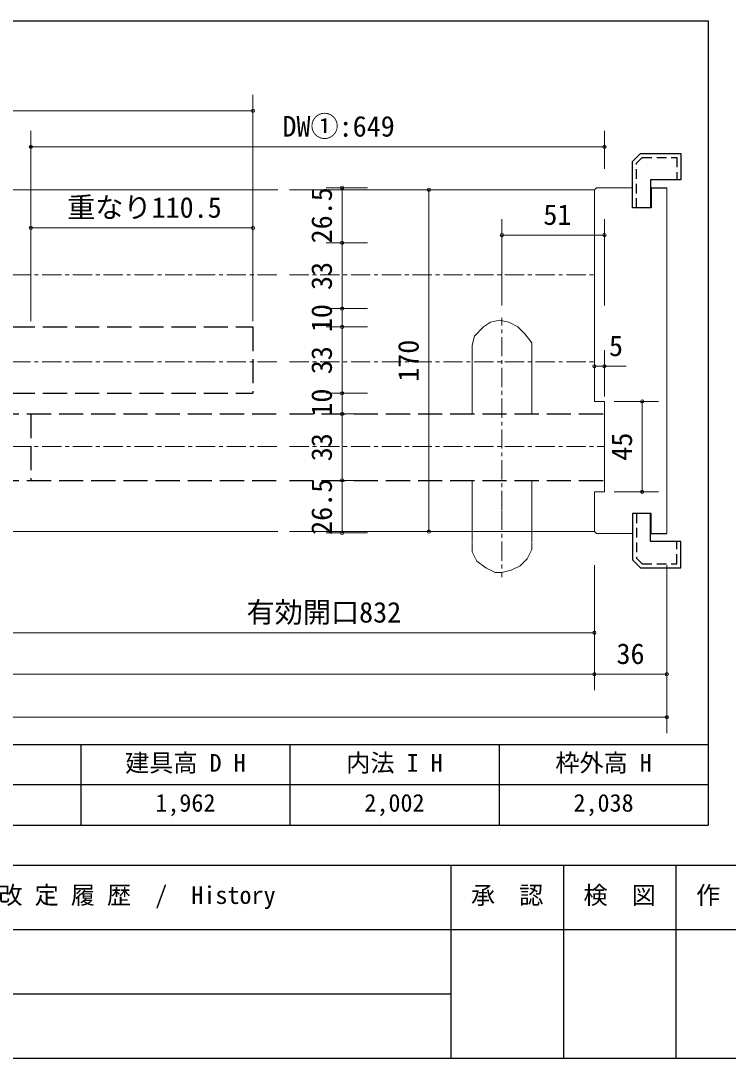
# Model space of a CAD drawing. Units: millimetres at full size. Extents: x -800 to 800, y -560 to 560.
# Drawn here: x -190 to 162, y -560 to -44 of the extents above; entities that cross this region are included whole.
import ezdxf
from ezdxf.enums import TextEntityAlignment as Align

# ---------------------------------------------------------------- set-up
doc = ezdxf.new("R2010")
doc.units = ezdxf.units.MM
doc.header["$LTSCALE"] = 4
doc.header["$PDMODE"] = 32
doc.header["$PDSIZE"] = 1.6
for name, pattern in [('DASHED1', [1.8, 1.2, -0.6]), ('DASHED3', [4, 3, -1]), ('USER12', [3.826934, 2.391833, -0.478367, 0.478367, -0.478367])]:
    doc.linetypes.add(name, pattern=pattern)
doc.layers.add('0-0', color=7, linetype='Continuous', lineweight=25)
doc.layers.add('3-0', color=4, linetype='Continuous', lineweight=9)
doc.styles.add('ＭＳ ゴシック', font='')
doc.styles.get('ＭＳ ゴシック').set_extended_font_data('MS Gothic')

msp = doc.modelspace()

# ---------------------------------------------------------------- linework, layer by layer
at = {"layer": '0-0'}
for p, q in [((-780, -44), (152, -44)), ((152, -44), (152, -444)), ((-780, -404), (152, -404)), ((-160, -404), (-160, -444)), ((-56, -404), (-56, -444)), ((48, -404), (48, -444)), ((152, -424), (-780, -424)), ((-800, -464), (800, -464)), ((24, -464), (24, -560)), ((80, -464), (80, -560)), ((136, -464), (136, -560)), ((-476, -496), (800, -496)), ((-476, -528), (24, -528)), ((-800, -560), (800, -560))]:
    msp.add_line(p, q, dxfattribs=at)
msp.add_lwpolyline([(-780, -44), (-780, -444), (152, -444)], dxfattribs=at)
at = {"layer": '3-0'}
for p, q in [((-74.404, -80.768), (-74.404, -147.047)), ((-433.364, -88.768), (-74.404, -88.768)), ((-184.904, -98.7), (-184.904, -147.047)), ((100.406, -98.7), (100.406, -117.576)), ((-184.904, -106.7), (100.406, -106.7)), ((-38.072, -127.061), (-17.409, -127.061)), ((-30.072, -127.061), (-30.072, -154.402)), ((5.082, -128.077), (30.597, -128.077)), ((13.082, -128.077), (13.082, -298.044)), ((-184.904, -139.047), (-184.904, -193.338)), ((-74.404, -139.047), (-74.404, -193.338)), ((49.406, -142.611), (49.406, -185.643)), ((100.406, -142.611), (100.406, -185.643)), ((-184.904, -147.047), (-74.404, -147.047)), ((-38.072, -154.402), (-17.409, -154.402)), ((-30.072, -154.402), (-30.072, -187.443)), ((100.406, -150.611), (49.406, -150.611)), ((-38.072, -187.147), (-17.409, -187.147)), ((-30.072, -187.147), (-30.072, -196.263)), ((-38.072, -196.263), (-17.409, -196.263)), ((-30.072, -196.263), (-30.072, -229.302)), ((95.406, -207.86), (95.406, -230.799)), ((100.406, -207.86), (100.406, -230.799)), ((95.406, -215.86), (111.214, -215.86)), ((-38.072, -229.302), (-17.409, -229.302)), ((-30.072, -229.302), (-30.072, -239.554)), ((127.226, -233.304), (105.324, -233.304)), ((119.226, -233.304), (119.226, -278.304)), ((-38.072, -239.554), (-17.409, -239.554)), ((-30.072, -239.554), (-30.072, -272.596)), ((-38.072, -272.596), (-17.409, -272.596)), ((-30.072, -272.596), (-30.072, -298.765)), ((127.226, -278.304), (105.324, -278.304)), ((-38.072, -298.765), (-17.409, -298.765)), ((5.082, -298.044), (30.597, -298.044)), ((95.406, -356.395), (95.406, -314.802)), ((95.406, -377.008), (95.406, -314.802)), ((131.406, -377.008), (131.406, -314.802)), ((131.406, -398.357), (131.406, -314.802)), ((-202.864, -348.395), (95.406, -348.395)), ((-703.876, -369.008), (95.406, -369.008)), ((95.406, -369.008), (131.406, -369.008)), ((-739.876, -390.357), (131.406, -390.357))]:
    msp.add_line(p, q, dxfattribs=at)
at = {"layer": '3-0', "color": 7, "linetype": 'DASHED1', "lineweight": 25}
for p, q in [((116.406, -114.875), (119.235, -112.043)), ((119.235, -112.043), (136.408, -112.043)), ((136.408, -112.043), (136.408, -123.043)), ((116.406, -137.05), (116.406, -114.875)), ((136.408, -314.074), (136.408, -303.071)), ((119.235, -314.074), (136.408, -314.074))]:
    msp.add_line(p, q, dxfattribs=at)
at = {"layer": '3-0', "color": 7, "lineweight": 25}
for p, q in [((138.408, -110.043), (138.408, -123.043)), ((114.406, -137.05), (114.406, -114.048)), ((138.408, -123.043), (123.407, -123.043)), ((123.407, -123.043), (123.407, -137.05)), ((123.709, -127.048), (123.709, -137.05)), ((123.709, -127.048), (131.406, -127.048)), ((123.709, -137.05), (114.408, -137.05)), ((123.709, -289.066), (114.408, -289.066)), ((123.407, -303.071), (123.407, -289.066)), ((123.709, -299.061), (123.709, -289.066)), ((123.709, -299.061), (131.406, -299.061)), ((138.408, -303.071), (123.407, -303.071)), ((138.408, -316.074), (138.408, -303.071))]:
    msp.add_line(p, q, dxfattribs=at)
at = {"layer": '3-0', "color": 7, "lineweight": 18}
for p, q in [((-61.971, -128.077), (-485.452, -128.077)), ((95.406, -128.077), (-56.257, -128.077)), ((95.406, -128.077), (96.406, -127.077)), ((95.406, -233.304), (95.406, -128.077)), ((96.406, -127.061), (114.406, -127.061)), ((131.406, -127.064), (131.406, -299.061)), ((95.406, -155.543), (95.406, -199.976)), ((43.714, -193.983), (40.292, -196.263)), ((48.27, -192.845), (43.714, -193.983)), ((52.829, -193.983), (48.27, -192.845)), ((57.385, -196.263), (52.829, -193.983)), ((35.736, -200.82), (34.6, -205.379)), ((40.292, -196.263), (35.736, -200.82)), ((60.802, -199.68), (57.385, -196.263)), ((64.218, -204.237), (60.802, -199.68)), ((34.6, -205.379), (34.6, -208.794)), ((64.218, -208.794), (64.218, -204.237)), ((34.6, -239.554), (34.6, -208.794)), ((64.218, -239.554), (64.218, -208.794)), ((95.406, -233.304), (100.406, -233.304)), ((34.6, -303.323), (34.6, -272.596)), ((64.218, -272.596), (64.218, -303.323)), ((95.406, -298.044), (95.406, -278.304)), ((-703.876, -298.044), (-61.971, -298.044)), ((-56.257, -298.044), (95.406, -298.044)), ((95.406, -298.044), (96.406, -299.044)), ((96.406, -299.061), (114.406, -299.061)), ((34.6, -303.619), (34.6, -308.175)), ((64.218, -307.037), (64.218, -303.619)), ((34.6, -308.175), (36.877, -312.734)), ((61.943, -311.593), (64.218, -307.037)), ((36.877, -312.734), (41.433, -316.151)), ((58.526, -315.014), (61.943, -311.593)), ((41.433, -316.151), (45.99, -318.429)), ((45.99, -318.429), (49.406, -318.429)), ((49.406, -318.429), (53.968, -317.291)), ((53.968, -317.291), (58.526, -315.014))]:
    msp.add_line(p, q, dxfattribs=at)
at = {"layer": '3-0', "linetype": 'USER12'}
for p, q in [((-485.452, -170.356), (-61.971, -170.356)), ((-56.257, -170.356), (95.406, -170.356)), ((49.406, -287.407), (49.406, -191.703)), ((-485.452, -213.647), (-61.971, -213.647)), ((-56.257, -213.647), (95.406, -213.647)), ((-485.452, -255.804), (-61.971, -255.804)), ((-56.257, -255.804), (100.406, -255.804)), ((49.406, -287.703), (49.406, -320.707))]:
    msp.add_line(p, q, dxfattribs=at)
at = {"layer": '3-0', "color": 7, "linetype": 'DASHED3', "lineweight": 25}
for p, q in [((-322.864, -196.263), (-74.404, -196.263)), ((-74.404, -196.261), (-74.404, -229.302)), ((-322.864, -229.302), (-74.404, -229.302)), ((-202.864, -239.554), (-61.971, -239.554)), ((-184.904, -239.554), (-184.904, -272.596)), ((-56.257, -239.554), (100.406, -239.554)), ((-202.864, -272.596), (-61.971, -272.596)), ((-56.257, -272.596), (100.406, -272.596))]:
    msp.add_line(p, q, dxfattribs=at)
at = {"layer": '3-0', "color": 7, "lineweight": 25}
for points in [[(114.406, -114.048), (118.406, -110.043), (138.407, -110.043)], [(114.406, -289.066), (114.406, -312.069), (118.406, -316.074), (138.407, -316.074)]]:
    msp.add_lwpolyline(points, dxfattribs=at)
at = {"layer": '3-0', "color": 7, "lineweight": 18}
msp.add_lwpolyline([(100.406, -233.304), (100.406, -278.304), (95.406, -278.304)], dxfattribs=at)
at = {"layer": '3-0', "color": 7, "linetype": 'DASHED1', "lineweight": 25}
msp.add_lwpolyline([(116.406, -289.066), (116.406, -311.241), (119.235, -314.074)], dxfattribs=at)
at = {"layer": '3-0'}
for p in [(-74.404, -88.768), (-184.904, -106.7), (100.406, -106.7), (-30.072, -127.061), (13.082, -128.077), (-184.904, -147.047), (-74.404, -147.047), (-30.072, -154.402), (49.406, -150.611), (100.406, -150.611), (-30.072, -187.147), (-30.072, -196.263), (95.406, -215.86), (100.406, -215.86), (-30.072, -229.302), (119.226, -233.304), (-30.072, -239.554), (-30.072, -272.596), (119.226, -278.304), (-30.072, -298.765), (13.082, -298.044), (95.406, -348.395), (95.406, -369.008), (131.406, -369.008), (131.406, -390.357)]:
    msp.add_point(p, dxfattribs=at)

# ---------------------------------------------------------------- texts
at = {"layer": '0-0', "style": 'ＭＳ ゴシック'}
for s, p in [('建具高 D H', (-138, -420.131)), ('内法 I H', (-28, -420.131)), ('枠外高 H', (76, -420.131)), ('1,962', (-123, -440)), ('2,002', (-19, -440)), ('2,038', (85, -440)), ('改 定 履 歴\u3000/\u3000History', (-201, -485.894)), ('承\u3000認', (34, -485.92)), ('検\u3000図', (90, -485.92)), ('作\u3000成', (146, -485.92))]:
    msp.add_text(s, height=8.798, dxfattribs=at).set_placement(p, align=Align.BOTTOM_LEFT)
at = {"layer": '3-0', "color": 7, "style": 'ＭＳ ゴシック'}
for s, p in [('DW①:649', (-59.749, -104.7)), ('重なり110.5', (-166.838, -145.047)), ('51', (70.03, -148.611)), ('5', (102.672, -213.86)), ('有効開口832', (-77.603, -346.395)), ('36', (106.406, -367.008))]:
    msp.add_text(s, height=10.26, dxfattribs=at).set_placement(p, align=Align.BOTTOM_LEFT)
for s, p in [('26.5', (-32.072, -154.732)), ('33', (-32.072, -177.922)), ('10', (-32.072, -198.883)), ('170', (11.082, -223.561)), ('33', (-32.072, -219.783)), ('10', (-32.072, -240.898)), ('33', (-32.072, -263.075)), ('45', (117.226, -262.804)), ('26.5', (-32.072, -299.697))]:
    msp.add_text(s, height=10.26, rotation=90, dxfattribs=at).set_placement(p, align=Align.BOTTOM_LEFT)

doc.saveas('drawing.dxf')
